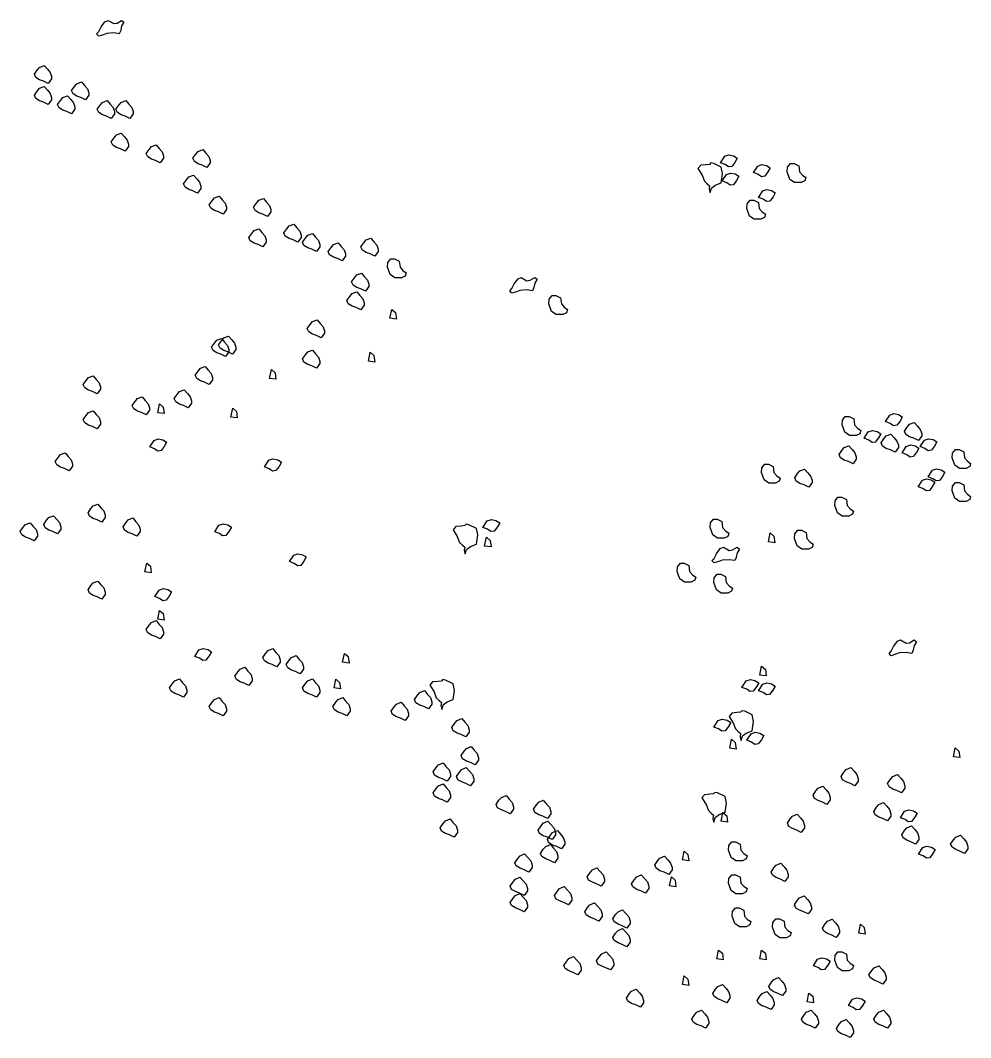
# Model space of a CAD drawing. Header units: millimetres. Extents: x 454 to 24074, y 929 to 15016.
# Drawn here: x 13187 to 13941, y 12493 to 13300 of the extents above; entities that cross this region are included whole.
import ezdxf

# ---------------------------------------------------------------- set-up
doc = ezdxf.new("R2010")
doc.units = ezdxf.units.MM
doc.layers.add('cadblocksdwg.com', color=255, linetype='Continuous')

# ---------------------------------------------------------------- blocks, each defined once
blk = doc.blocks.new('Trees side 02_cad-block.com')
at = {"color": 0}
for points in [[(-2044, 4201.1), (-2040.4, 4208.3), (-2034.6, 4216.3), (-2029.5, 4218.4), (-2020.9, 4213.4), (-2015.8, 4214.1), (-2008.6, 4218.4), (-2005, 4215.5), (-2008.6, 4209.8), (-2010, 4202.6), (-2012.2, 4197.5), (-2020.9, 4198.9), (-2031.7, 4198.2), (-2036.8, 4196.1), (-2044, 4193.9), (-2047.6, 4197.5)], [(-2122.7, 4120.1), (-2129.9, 4123.8), (-2136.4, 4125.9), (-2142.1, 4129.5), (-2144.3, 4134.6), (-2140, 4141.1), (-2136.4, 4145.4), (-2129.1, 4148.3), (-2124.1, 4142.5), (-2119.8, 4137.5), (-2117.6, 4131), (-2117.6, 4127.4)], [(-2122.7, 4087.5), (-2129.9, 4091.1), (-2136.4, 4093.3), (-2142.1, 4096.9), (-2144.3, 4102), (-2140, 4108.5), (-2136.4, 4112.8), (-2129.1, 4115.7), (-2124.1, 4109.9), (-2119.8, 4104.8), (-2117.6, 4098.4), (-2117.6, 4094.7)], [(-2064.6, 4094.8), (-2071.9, 4098.4), (-2078.4, 4100.5), (-2084.1, 4104.2), (-2086.3, 4109.2), (-2082, 4115.7), (-2078.4, 4120), (-2071.1, 4122.9), (-2066.1, 4117.2), (-2061.7, 4112.1), (-2059.6, 4105.6), (-2059.6, 4102)], [(-2086.4, 4073), (-2093.6, 4076.6), (-2100.1, 4078.8), (-2105.9, 4082.4), (-2108.1, 4087.5), (-2103.7, 4094), (-2100.1, 4098.3), (-2092.9, 4101.2), (-2087.8, 4095.4), (-2083.5, 4090.4), (-2081.3, 4083.9), (-2081.3, 4080.2)], [(-2024.8, 4065.8), (-2032, 4069.4), (-2038.5, 4071.6), (-2044.2, 4075.2), (-2046.4, 4080.2), (-2042.1, 4086.7), (-2038.5, 4091), (-2031.2, 4093.9), (-2026.2, 4088.2), (-2021.9, 4083.1), (-2019.7, 4076.6), (-2019.7, 4073)], [(-1995.7, 4065.8), (-2003, 4069.4), (-2009.5, 4071.6), (-2015.2, 4075.2), (-2017.4, 4080.2), (-2013.1, 4086.7), (-2009.5, 4091), (-2002.2, 4093.9), (-1997.2, 4088.2), (-1992.9, 4083.1), (-1990.7, 4076.6), (-1990.7, 4073)], [(-2003, 4015), (-2010.2, 4018.6), (-2016.7, 4020.8), (-2022.5, 4024.4), (-2024.7, 4029.5), (-2020.3, 4036), (-2016.7, 4040.3), (-2009.5, 4043.2), (-2004.4, 4037.4), (-2000.1, 4032.4), (-1997.9, 4025.9), (-1997.9, 4022.3)], [(-1948.6, 3996.9), (-1955.8, 4000.5), (-1962.3, 4002.7), (-1968.1, 4006.3), (-1970.3, 4011.4), (-1965.9, 4017.8), (-1962.3, 4022.2), (-1955.1, 4025.1), (-1950.1, 4019.3), (-1945.7, 4014.2), (-1943.6, 4007.7), (-1943.6, 4004.1)], [(-1876.1, 3989.7), (-1883.3, 3993.3), (-1889.8, 3995.4), (-1895.6, 3999.1), (-1897.8, 4004.1), (-1893.4, 4010.6), (-1889.8, 4014.9), (-1882.6, 4017.8), (-1877.5, 4012), (-1873.2, 4007), (-1871, 4000.5), (-1871, 3996.9)], [(-1071.2, 4007.2), (-1064.7, 4009.3), (-1057.5, 4007.9), (-1051.7, 4004.3), (-1055.3, 3997.8), (-1060.4, 3991.3), (-1065.4, 3990.6), (-1070.5, 3994.2), (-1077.7, 3997.1)], [(-1076.8, 3990.4), (-1088.3, 3996.2), (-1092.7, 3996.9), (-1094.8, 3994.7), (-1100.6, 3994), (-1108.6, 3993.3), (-1112.9, 3988.2), (-1106.4, 3978.1), (-1102.8, 3968.7), (-1098.4, 3964.4), (-1094.8, 3961.5), (-1095.6, 3956.5), (-1094.1, 3950.7), (-1091.9, 3957.9), (-1086.2, 3962.2), (-1076.8, 3965.9), (-1074.6, 3980.3)], [(-1019.9, 3992.1), (-1013.4, 3994.3), (-1006.2, 3992.9), (-1000.4, 3989.2), (-1004, 3982.8), (-1009.1, 3976.3), (-1014.1, 3975.5), (-1019.2, 3979.1), (-1026.4, 3982)], [(-970, 3971.4), (-974.3, 3983), (-973.6, 3990.2), (-969.2, 3995.9), (-963.5, 3995.9), (-956.2, 3992.3), (-954.8, 3983), (-950.5, 3977.9), (-945.4, 3974.3), (-946.9, 3969.2), (-952.6, 3966.3), (-962.7, 3966.3)], [(-1890.6, 3949.8), (-1897.8, 3953.4), (-1904.3, 3955.6), (-1910.1, 3959.2), (-1912.3, 3964.2), (-1907.9, 3970.7), (-1904.3, 3975.1), (-1897.1, 3977.9), (-1892, 3972.2), (-1887.7, 3967.1), (-1885.5, 3960.6), (-1885.5, 3957)], [(-1068.6, 3979), (-1062.1, 3981.1), (-1054.9, 3979.7), (-1049.1, 3976.1), (-1052.8, 3969.6), (-1057.8, 3963.1), (-1062.9, 3962.4), (-1067.9, 3966), (-1075.1, 3968.9)], [(-1012.1, 3953.4), (-1005.6, 3955.5), (-998.4, 3954.1), (-992.6, 3950.5), (-996.2, 3944), (-1001.3, 3937.5), (-1006.4, 3936.8), (-1011.4, 3940.4), (-1018.6, 3943.3)], [(-1850.7, 3917.2), (-1857.9, 3920.8), (-1864.4, 3923), (-1870.2, 3926.6), (-1872.4, 3931.6), (-1868, 3938.1), (-1864.4, 3942.4), (-1857.2, 3945.3), (-1852.2, 3939.6), (-1847.8, 3934.5), (-1845.7, 3928), (-1845.7, 3924.4)], [(-1781.8, 3913.6), (-1789, 3917.2), (-1795.5, 3919.3), (-1801.3, 3922.9), (-1803.5, 3928), (-1799.1, 3934.5), (-1795.5, 3938.8), (-1788.3, 3941.7), (-1783.3, 3935.9), (-1778.9, 3930.9), (-1776.8, 3924.4), (-1776.8, 3920.8)], [(-1032.6, 3914.4), (-1037, 3926), (-1036.3, 3933.2), (-1031.9, 3939), (-1026.2, 3939), (-1018.9, 3935.4), (-1017.5, 3926), (-1013.2, 3920.9), (-1008.1, 3917.3), (-1009.5, 3912.3), (-1015.3, 3909.4), (-1025.4, 3909.4)], [(-1789.1, 3866.4), (-1796.3, 3870), (-1802.8, 3872.2), (-1808.6, 3875.8), (-1810.7, 3880.9), (-1806.4, 3887.4), (-1802.8, 3891.7), (-1795.6, 3894.6), (-1790.5, 3888.8), (-1786.2, 3883.8), (-1784, 3877.3), (-1784, 3873.7)], [(-1734.7, 3873.7), (-1741.9, 3877.3), (-1748.4, 3879.5), (-1754.2, 3883.1), (-1756.3, 3888.1), (-1752, 3894.6), (-1748.4, 3898.9), (-1741.2, 3901.8), (-1736.1, 3896.1), (-1731.8, 3891), (-1729.6, 3884.5), (-1729.6, 3880.9)], [(-1705.7, 3859.2), (-1712.9, 3862.8), (-1719.4, 3865), (-1725.2, 3868.6), (-1727.3, 3873.6), (-1723, 3880.1), (-1719.4, 3884.5), (-1712.2, 3887.3), (-1707.1, 3881.6), (-1702.8, 3876.5), (-1700.6, 3870), (-1700.6, 3866.4)], [(-1665.8, 3844.7), (-1673, 3848.3), (-1679.5, 3850.5), (-1685.3, 3854.1), (-1687.4, 3859.1), (-1683.1, 3865.6), (-1679.5, 3870), (-1672.3, 3872.8), (-1667.2, 3867.1), (-1662.9, 3862), (-1660.7, 3855.5), (-1660.7, 3851.9)], [(-1615, 3851.9), (-1622.2, 3855.5), (-1628.7, 3857.7), (-1634.5, 3861.3), (-1636.7, 3866.4), (-1632.4, 3872.9), (-1628.7, 3877.2), (-1621.5, 3880.1), (-1616.5, 3874.3), (-1612.1, 3869.3), (-1610, 3862.8), (-1610, 3859.2)], [(-1591.1, 3823.3), (-1595.4, 3834.9), (-1594.7, 3842.1), (-1590.4, 3847.8), (-1584.6, 3847.8), (-1577.4, 3844.2), (-1575.9, 3834.9), (-1571.6, 3829.8), (-1566.5, 3826.2), (-1568, 3821.1), (-1573.8, 3818.3), (-1583.9, 3818.3)], [(-1629.5, 3797.6), (-1636.7, 3801.2), (-1643.2, 3803.3), (-1649, 3807), (-1651.2, 3812), (-1646.9, 3818.5), (-1643.2, 3822.8), (-1636, 3825.7), (-1631, 3819.9), (-1626.6, 3814.9), (-1624.5, 3808.4), (-1624.5, 3804.8)], [(-1401.9, 3801.6), (-1398.3, 3808.8), (-1392.5, 3816.8), (-1387.5, 3818.9), (-1378.8, 3813.9), (-1373.8, 3814.6), (-1366.5, 3818.9), (-1362.9, 3816.1), (-1366.5, 3810.3), (-1368, 3803.1), (-1370.2, 3798), (-1378.8, 3799.5), (-1389.6, 3798.7), (-1394.7, 3796.6), (-1401.9, 3794.4), (-1405.5, 3798)], [(-1636.8, 3768.6), (-1644, 3772.2), (-1650.5, 3774.4), (-1656.3, 3778), (-1658.4, 3783), (-1654.1, 3789.5), (-1650.5, 3793.8), (-1643.3, 3796.7), (-1638.2, 3791), (-1633.9, 3785.9), (-1631.7, 3779.4), (-1631.7, 3775.8)], [(-1340.4, 3766.3), (-1344.7, 3777.9), (-1344, 3785.1), (-1339.6, 3790.9), (-1333.9, 3790.9), (-1326.6, 3787.3), (-1325.2, 3777.9), (-1320.9, 3772.8), (-1315.8, 3769.2), (-1317.3, 3764.2), (-1323, 3761.3), (-1333.1, 3761.3)], [(-1591.6, 3755.7), (-1588.7, 3769.4), (-1582.9, 3764.4), (-1581.5, 3754.3)], [(-1698.4, 3725.1), (-1705.6, 3728.7), (-1712.1, 3730.9), (-1717.9, 3734.5), (-1720.1, 3739.5), (-1715.7, 3746), (-1712.1, 3750.3), (-1704.9, 3753.2), (-1699.9, 3747.5), (-1695.5, 3742.4), (-1693.4, 3735.9), (-1693.4, 3732.3)], [(-1847.1, 3696.1), (-1854.3, 3699.7), (-1860.8, 3701.9), (-1866.6, 3705.5), (-1868.7, 3710.5), (-1864.4, 3717), (-1860.8, 3721.4), (-1853.6, 3724.2), (-1848.5, 3718.5), (-1844.2, 3713.4), (-1842, 3706.9), (-1842, 3703.3)], [(-1836.2, 3699.7), (-1843.4, 3703.3), (-1849.9, 3705.5), (-1855.7, 3709.1), (-1857.9, 3714.1), (-1853.5, 3720.6), (-1849.9, 3725), (-1842.7, 3727.9), (-1837.6, 3722.1), (-1833.3, 3717), (-1831.1, 3710.5), (-1831.1, 3706.9)], [(-1705.7, 3678), (-1712.9, 3681.6), (-1719.4, 3683.7), (-1725.2, 3687.3), (-1727.3, 3692.4), (-1723, 3698.9), (-1719.4, 3703.2), (-1712.2, 3706.1), (-1707.1, 3700.3), (-1702.8, 3695.3), (-1700.6, 3688.8), (-1700.6, 3685.2)], [(-1625, 3688.9), (-1622.1, 3702.6), (-1616.4, 3697.6), (-1614.9, 3687.5)], [(-1872.5, 3652.6), (-1879.7, 3656.2), (-1886.2, 3658.4), (-1892, 3662), (-1894.1, 3667), (-1889.8, 3673.5), (-1886.2, 3677.9), (-1879, 3680.7), (-1873.9, 3675), (-1869.6, 3669.9), (-1867.4, 3663.4), (-1867.4, 3659.8)], [(-1778.8, 3662.2), (-1775.9, 3675.9), (-1770.1, 3670.8), (-1768.7, 3660.7)], [(-2046.5, 3638.1), (-2053.7, 3641.7), (-2060.2, 3643.9), (-2066, 3647.5), (-2068.2, 3652.5), (-2063.8, 3659), (-2060.2, 3663.4), (-2053, 3666.2), (-2048, 3660.5), (-2043.6, 3655.4), (-2041.5, 3648.9), (-2041.5, 3645.3)], [(-1905.1, 3616.4), (-1912.3, 3620), (-1918.8, 3622.1), (-1924.6, 3625.7), (-1926.8, 3630.8), (-1922.4, 3637.3), (-1918.8, 3641.6), (-1911.6, 3644.5), (-1906.5, 3638.7), (-1902.2, 3633.7), (-1900, 3627.2), (-1900, 3623.6)], [(-1970.4, 3605.5), (-1977.6, 3609.1), (-1984.1, 3611.3), (-1989.9, 3614.9), (-1992, 3619.9), (-1987.7, 3626.4), (-1984.1, 3630.7), (-1976.9, 3633.6), (-1971.8, 3627.9), (-1967.5, 3622.8), (-1965.3, 3616.3), (-1965.3, 3612.7)], [(-1952.6, 3608.7), (-1949.7, 3622.4), (-1943.9, 3617.4), (-1942.5, 3607.3)], [(-2046.5, 3583.7), (-2053.7, 3587.3), (-2060.2, 3589.5), (-2066, 3593.1), (-2068.2, 3598.2), (-2063.8, 3604.7), (-2060.2, 3609), (-2053, 3611.9), (-2048, 3606.1), (-2043.6, 3601.1), (-2041.5, 3594.6), (-2041.5, 3590.9)], [(-1838.9, 3602.1), (-1836, 3615.8), (-1830.3, 3610.7), (-1828.8, 3600.6)], [(-814.7, 3605.2), (-808.2, 3607.4), (-800.9, 3605.9), (-795.2, 3602.3), (-798.8, 3595.8), (-803.8, 3589.3), (-808.9, 3588.6), (-813.9, 3592.2), (-821.2, 3595.1)], [(-884.5, 3578.4), (-888.8, 3589.9), (-888.1, 3597.1), (-883.8, 3602.9), (-878, 3602.9), (-870.8, 3599.3), (-869.3, 3589.9), (-865, 3584.9), (-859.9, 3581.3), (-861.4, 3576.2), (-867.2, 3573.3), (-877.3, 3573.3)], [(-770.2, 3565.6), (-777.4, 3569.2), (-783.9, 3571.4), (-789.7, 3575), (-791.8, 3580), (-787.5, 3586.5), (-783.9, 3590.9), (-776.7, 3593.8), (-771.6, 3588), (-767.3, 3582.9), (-765.1, 3576.4), (-765.1, 3572.8)], [(-848.1, 3579.1), (-841.6, 3581.3), (-834.4, 3579.8), (-828.6, 3576.2), (-832.2, 3569.7), (-837.3, 3563.2), (-842.3, 3562.5), (-847.4, 3566.1), (-854.6, 3569)], [(-806.4, 3547.5), (-813.7, 3551.1), (-820.2, 3553.3), (-825.9, 3556.9), (-828.1, 3561.9), (-823.8, 3568.4), (-820.2, 3572.7), (-812.9, 3575.6), (-807.9, 3569.9), (-803.6, 3564.8), (-801.4, 3558.3), (-801.4, 3554.7)], [(-1958.2, 3565.8), (-1951.7, 3568), (-1944.5, 3566.5), (-1938.7, 3562.9), (-1942.3, 3556.4), (-1947.4, 3549.9), (-1952.4, 3549.2), (-1957.5, 3552.8), (-1964.7, 3555.7)], [(-871.7, 3529.4), (-878.9, 3533), (-885.4, 3535.1), (-891.2, 3538.7), (-893.4, 3543.8), (-889, 3550.3), (-885.4, 3554.6), (-878.2, 3557.5), (-873.2, 3551.7), (-868.8, 3546.7), (-866.7, 3540.2), (-866.7, 3536.6)], [(-789, 3556.5), (-782.5, 3558.7), (-775.3, 3557.2), (-769.5, 3553.6), (-773.1, 3547.1), (-778.2, 3540.6), (-783.2, 3539.9), (-788.3, 3543.5), (-795.5, 3546.4)], [(-760.9, 3566.3), (-754.4, 3568.4), (-747.2, 3567), (-741.4, 3563.4), (-745, 3556.9), (-750.1, 3550.4), (-755.1, 3549.7), (-760.2, 3553.3), (-767.4, 3556.2)], [(-2090, 3518.5), (-2097.2, 3522.1), (-2103.7, 3524.3), (-2109.5, 3527.9), (-2111.7, 3532.9), (-2107.3, 3539.4), (-2103.7, 3543.8), (-2096.5, 3546.6), (-2091.5, 3540.9), (-2087.1, 3535.8), (-2085, 3529.3), (-2085, 3525.7)], [(-713.5, 3527.1), (-717.9, 3538.7), (-717.2, 3545.9), (-712.8, 3551.7), (-707, 3551.7), (-699.8, 3548), (-698.4, 3538.7), (-694, 3533.6), (-689, 3530), (-690.4, 3525), (-696.2, 3522.1), (-706.3, 3522.1)], [(-1779.9, 3534.8), (-1773.4, 3537), (-1766.1, 3535.5), (-1760.4, 3531.9), (-1764, 3525.4), (-1769, 3518.9), (-1774.1, 3518.2), (-1779.1, 3521.8), (-1786.4, 3524.7)], [(-1009.9, 3504.3), (-1014.2, 3515.9), (-1013.5, 3523.1), (-1009.1, 3528.9), (-1003.4, 3528.9), (-996.1, 3525.3), (-994.7, 3515.9), (-990.4, 3510.8), (-985.3, 3507.2), (-986.7, 3502.2), (-992.5, 3499.3), (-1002.6, 3499.3)], [(-940.6, 3493.1), (-947.8, 3496.7), (-954.3, 3498.9), (-960.1, 3502.5), (-962.3, 3507.6), (-957.9, 3514.1), (-954.3, 3518.4), (-947.1, 3521.3), (-942, 3515.5), (-937.7, 3510.4), (-935.5, 3503.9), (-935.5, 3500.3)], [(-748.5, 3519.3), (-742, 3521.5), (-734.8, 3520), (-729, 3516.4), (-732.6, 3509.9), (-737.6, 3503.4), (-742.7, 3502.7), (-747.7, 3506.3), (-755, 3509.2)], [(-764, 3503.8), (-757.5, 3506), (-750.3, 3504.5), (-744.5, 3500.9), (-748.1, 3494.4), (-753.1, 3487.9), (-758.2, 3487.2), (-763.3, 3490.8), (-770.5, 3493.7)], [(-713.5, 3475.9), (-717.9, 3487.4), (-717.2, 3494.6), (-712.8, 3500.4), (-707, 3500.4), (-699.8, 3496.8), (-698.4, 3487.4), (-694, 3482.3), (-689, 3478.7), (-690.4, 3473.7), (-696.2, 3470.8), (-706.3, 3470.8)], [(-895.9, 3453.1), (-900.2, 3464.6), (-899.5, 3471.8), (-895.2, 3477.6), (-889.4, 3477.6), (-882.2, 3474), (-880.7, 3464.6), (-876.4, 3459.6), (-871.3, 3456), (-872.8, 3450.9), (-878.6, 3448), (-888.7, 3448)], [(-2039.3, 3438.8), (-2046.5, 3442.4), (-2053, 3444.5), (-2058.8, 3448.1), (-2060.9, 3453.2), (-2056.6, 3459.7), (-2053, 3464), (-2045.8, 3466.9), (-2040.7, 3461.1), (-2036.4, 3456.1), (-2034.2, 3449.6), (-2034.2, 3446)], [(-2108.1, 3420.6), (-2115.4, 3424.2), (-2121.9, 3426.4), (-2127.6, 3430), (-2129.8, 3435.1), (-2125.5, 3441.6), (-2121.9, 3445.9), (-2114.6, 3448.8), (-2109.6, 3443), (-2105.3, 3438), (-2103.1, 3431.5), (-2103.1, 3427.9)], [(-2144.4, 3409.8), (-2151.6, 3413.4), (-2158.1, 3415.5), (-2163.9, 3419.1), (-2166.1, 3424.2), (-2161.7, 3430.7), (-2158.1, 3435), (-2150.9, 3437.9), (-2145.9, 3432.1), (-2141.5, 3427.1), (-2139.4, 3420.6), (-2139.4, 3417)], [(-1984.9, 3417), (-1992.1, 3420.6), (-1998.6, 3422.8), (-2004.4, 3426.4), (-2006.5, 3431.4), (-2002.2, 3437.9), (-1998.6, 3442.3), (-1991.4, 3445.2), (-1986.3, 3439.4), (-1982, 3434.3), (-1979.8, 3427.8), (-1979.8, 3424.2)], [(-1857.4, 3434), (-1850.9, 3436.2), (-1843.7, 3434.7), (-1837.9, 3431.1), (-1841.5, 3424.6), (-1846.6, 3418.1), (-1851.6, 3417.4), (-1856.7, 3421), (-1863.9, 3423.9)], [(-1457.3, 3429), (-1468.8, 3434.7), (-1473.1, 3435.5), (-1475.3, 3433.3), (-1481.1, 3432.6), (-1489, 3431.9), (-1493.4, 3426.8), (-1486.9, 3416.7), (-1483.3, 3407.3), (-1478.9, 3403), (-1475.3, 3400.1), (-1476, 3395), (-1474.6, 3389.3), (-1472.4, 3396.5), (-1466.6, 3400.8), (-1457.3, 3404.4), (-1455.1, 3418.9)], [(-1440.5, 3440.7), (-1434, 3442.8), (-1426.8, 3441.4), (-1421, 3437.8), (-1424.6, 3431.3), (-1429.7, 3424.8), (-1434.7, 3424.1), (-1439.8, 3427.7), (-1447, 3430.6)], [(-1089.6, 3418.9), (-1094, 3430.4), (-1093.2, 3437.7), (-1088.9, 3443.4), (-1083.1, 3443.4), (-1075.9, 3439.8), (-1074.5, 3430.4), (-1070.1, 3425.4), (-1065.1, 3421.8), (-1066.5, 3416.7), (-1072.3, 3413.8), (-1082.4, 3413.8)], [(-1444.5, 3401.6), (-1441.7, 3415.3), (-1435.9, 3410.3), (-1434.4, 3400.2)], [(-1003.4, 3408.3), (-1000.5, 3422), (-994.7, 3416.9), (-993.3, 3406.8)], [(-958.6, 3401.8), (-962.9, 3413.4), (-962.2, 3420.6), (-957.8, 3426.3), (-952.1, 3426.3), (-944.9, 3422.7), (-943.4, 3413.4), (-939.1, 3408.3), (-934, 3404.7), (-935.5, 3399.6), (-941.2, 3396.8), (-951.4, 3396.8)], [(-1087.4, 3382.5), (-1083.8, 3389.7), (-1078.1, 3397.7), (-1073, 3399.8), (-1064.3, 3394.8), (-1059.3, 3395.5), (-1052.1, 3399.8), (-1048.5, 3396.9), (-1052.1, 3391.2), (-1053.5, 3383.9), (-1055.7, 3378.9), (-1064.3, 3380.3), (-1075.2, 3379.6), (-1080.2, 3377.4), (-1087.4, 3375.3), (-1091.1, 3378.9)], [(-1741.1, 3387.5), (-1734.6, 3389.7), (-1727.4, 3388.2), (-1721.6, 3384.6), (-1725.2, 3378.1), (-1730.3, 3371.6), (-1735.3, 3370.9), (-1740.4, 3374.5), (-1747.6, 3377.4)], [(-1972.6, 3361.5), (-1969.7, 3375.2), (-1964, 3370.2), (-1962.5, 3360.1)], [(-1140.9, 3350.5), (-1145.2, 3362.1), (-1144.5, 3369.3), (-1140.2, 3375.1), (-1134.4, 3375.1), (-1127.2, 3371.5), (-1125.8, 3362.1), (-1121.4, 3357), (-1116.4, 3353.4), (-1117.8, 3348.4), (-1123.6, 3345.5), (-1133.7, 3345.5)], [(-1083.9, 3333.5), (-1088.3, 3345), (-1087.5, 3352.2), (-1083.2, 3358), (-1077.4, 3358), (-1070.2, 3354.4), (-1068.8, 3345), (-1064.4, 3340), (-1059.4, 3336.3), (-1060.8, 3331.3), (-1066.6, 3328.4), (-1076.7, 3328.4)], [(-2039.3, 3319.1), (-2046.5, 3322.8), (-2053, 3324.9), (-2058.8, 3328.5), (-2060.9, 3333.6), (-2056.6, 3340.1), (-2053, 3344.4), (-2045.8, 3347.3), (-2040.7, 3341.5), (-2036.4, 3336.5), (-2034.2, 3330), (-2034.2, 3326.4)], [(-1950.5, 3333.2), (-1944, 3335.4), (-1936.7, 3334), (-1931, 3330.4), (-1934.6, 3323.9), (-1939.6, 3317.4), (-1944.7, 3316.6), (-1949.7, 3320.3), (-1957, 3323.1)], [(-1952.6, 3288), (-1949.7, 3301.7), (-1943.9, 3296.7), (-1942.5, 3286.6)], [(-1948.6, 3257.5), (-1955.8, 3261.1), (-1962.3, 3263.3), (-1968.1, 3266.9), (-1970.3, 3272), (-1965.9, 3278.5), (-1962.3, 3282.8), (-1955.1, 3285.7), (-1950.1, 3279.9), (-1945.7, 3274.9), (-1943.6, 3268.4), (-1943.6, 3264.8)], [(-1888.4, 3240.2), (-1881.9, 3242.4), (-1874.7, 3241), (-1868.9, 3237.3), (-1872.5, 3230.8), (-1877.6, 3224.4), (-1882.6, 3223.6), (-1887.7, 3227.2), (-1894.9, 3230.1)], [(-1767.3, 3214), (-1774.5, 3217.6), (-1781, 3219.8), (-1786.8, 3223.4), (-1789, 3228.5), (-1784.6, 3235), (-1781, 3239.3), (-1773.8, 3242.2), (-1768.8, 3236.4), (-1764.4, 3231.4), (-1762.3, 3224.9), (-1762.3, 3221.3)], [(-812.3, 3238.4), (-808.7, 3245.6), (-802.9, 3253.6), (-797.8, 3255.7), (-789.2, 3250.7), (-784.1, 3251.4), (-776.9, 3255.7), (-773.3, 3252.9), (-776.9, 3247.1), (-778.3, 3239.9), (-780.5, 3234.8), (-789.2, 3236.3), (-800, 3235.5), (-805.1, 3233.4), (-812.3, 3231.2), (-815.9, 3234.8)], [(-1731.1, 3203.2), (-1738.3, 3206.8), (-1744.8, 3208.9), (-1750.5, 3212.6), (-1752.7, 3217.6), (-1748.4, 3224.1), (-1744.8, 3228.4), (-1737.6, 3231.3), (-1732.5, 3225.5), (-1728.2, 3220.5), (-1726, 3214), (-1726, 3210.4)], [(-1665.1, 3221.2), (-1662.2, 3234.9), (-1656.5, 3229.9), (-1655, 3219.8)], [(-1810.8, 3185), (-1818, 3188.7), (-1824.5, 3190.8), (-1830.3, 3194.4), (-1832.5, 3199.5), (-1828.2, 3206), (-1824.5, 3210.3), (-1817.3, 3213.2), (-1812.3, 3207.4), (-1807.9, 3202.4), (-1805.8, 3195.9), (-1805.8, 3192.3)], [(-1016.7, 3201.2), (-1013.9, 3214.9), (-1008.1, 3209.8), (-1006.6, 3199.7)], [(-1912.3, 3166.9), (-1919.6, 3170.5), (-1926.1, 3172.7), (-1931.8, 3176.3), (-1934, 3181.4), (-1929.7, 3187.9), (-1926.1, 3192.2), (-1918.8, 3195.1), (-1913.8, 3189.3), (-1909.5, 3184.2), (-1907.3, 3177.7), (-1907.3, 3174.1)], [(-1705.7, 3166.9), (-1712.9, 3170.5), (-1719.4, 3172.7), (-1725.2, 3176.3), (-1727.3, 3181.4), (-1723, 3187.9), (-1719.4, 3192.2), (-1712.2, 3195.1), (-1707.1, 3189.3), (-1702.8, 3184.2), (-1700.6, 3177.7), (-1700.6, 3174.1)], [(-1678.5, 3181.1), (-1675.6, 3194.8), (-1669.8, 3189.8), (-1668.4, 3179.7)], [(-1493.5, 3187.5), (-1505, 3193.3), (-1509.4, 3194), (-1511.5, 3191.8), (-1517.3, 3191.1), (-1525.3, 3190.4), (-1529.6, 3185.3), (-1523.1, 3175.2), (-1519.5, 3165.8), (-1515.2, 3161.5), (-1511.5, 3158.6), (-1512.3, 3153.6), (-1510.8, 3147.8), (-1508.7, 3155), (-1502.9, 3159.3), (-1493.5, 3163), (-1491.3, 3177.4)], [(-1037.9, 3192), (-1031.4, 3194.2), (-1024.2, 3192.7), (-1018.4, 3189.1), (-1022, 3182.6), (-1027, 3176.1), (-1032.1, 3175.4), (-1037.1, 3179), (-1044.4, 3181.9)], [(-1012.2, 3186.9), (-1005.7, 3189.1), (-998.5, 3187.6), (-992.7, 3184), (-996.3, 3177.5), (-1001.4, 3171), (-1006.4, 3170.3), (-1011.5, 3173.9), (-1018.7, 3176.8)], [(-1850.7, 3137.9), (-1857.9, 3141.5), (-1864.4, 3143.7), (-1870.2, 3147.3), (-1872.4, 3152.4), (-1868, 3158.9), (-1864.4, 3163.2), (-1857.2, 3166.1), (-1852.2, 3160.3), (-1847.8, 3155.3), (-1845.7, 3148.8), (-1845.7, 3145.1)], [(-1658.5, 3137.9), (-1665.8, 3141.5), (-1672.3, 3143.7), (-1678, 3147.3), (-1680.2, 3152.4), (-1675.9, 3158.9), (-1672.3, 3163.2), (-1665, 3166.1), (-1660, 3160.3), (-1655.6, 3155.3), (-1653.5, 3148.8), (-1653.5, 3145.1)], [(-1531.6, 3148.8), (-1538.8, 3152.4), (-1545.3, 3154.6), (-1551.1, 3158.2), (-1553.3, 3163.2), (-1549, 3169.7), (-1545.3, 3174.1), (-1538.1, 3177), (-1533.1, 3171.2), (-1528.7, 3166.1), (-1526.6, 3159.6), (-1526.6, 3156)], [(-1567.9, 3130.7), (-1575.1, 3134.3), (-1581.6, 3136.5), (-1587.4, 3140.1), (-1589.5, 3145.1), (-1585.2, 3151.6), (-1581.6, 3155.9), (-1574.4, 3158.8), (-1569.3, 3153.1), (-1565, 3148), (-1562.8, 3141.5), (-1562.8, 3137.9)], [(-1028.5, 3139.2), (-1040, 3145), (-1044.4, 3145.7), (-1046.5, 3143.5), (-1052.3, 3142.8), (-1060.2, 3142.1), (-1064.6, 3137), (-1058.1, 3126.9), (-1054.5, 3117.5), (-1050.1, 3113.2), (-1046.5, 3110.3), (-1047.2, 3105.3), (-1045.8, 3099.5), (-1043.6, 3106.7), (-1037.9, 3111.1), (-1028.5, 3114.7), (-1026.3, 3129.1)], [(-1473.6, 3105.3), (-1480.8, 3108.9), (-1487.3, 3111.1), (-1493.1, 3114.7), (-1495.3, 3119.7), (-1490.9, 3126.2), (-1487.3, 3130.6), (-1480.1, 3133.5), (-1475.1, 3127.7), (-1470.7, 3122.6), (-1468.6, 3116.1), (-1468.6, 3112.5)], [(-1081.5, 3130.5), (-1075, 3132.7), (-1067.7, 3131.2), (-1062, 3127.6), (-1065.6, 3121.1), (-1070.6, 3114.6), (-1075.7, 3113.9), (-1080.7, 3117.5), (-1088, 3120.4)], [(-1063.5, 3087.6), (-1060.6, 3101.3), (-1054.9, 3096.2), (-1053.4, 3086.1)], [(-1030.2, 3110), (-1023.7, 3112.2), (-1016.5, 3110.7), (-1010.7, 3107.1), (-1014.3, 3100.6), (-1019.3, 3094.1), (-1024.4, 3093.4), (-1029.5, 3097), (-1036.7, 3099.9)], [(-1459.1, 3061.8), (-1466.3, 3065.4), (-1472.8, 3067.6), (-1478.6, 3071.2), (-1480.8, 3076.3), (-1476.4, 3082.7), (-1472.8, 3087.1), (-1465.6, 3090), (-1460.6, 3084.2), (-1456.2, 3079.1), (-1454.1, 3072.6), (-1454.1, 3069)], [(-715.9, 3074.2), (-713.1, 3087.9), (-707.3, 3082.9), (-705.8, 3072.8)], [(-1502.6, 3036.4), (-1509.8, 3040.1), (-1516.3, 3042.2), (-1522.1, 3045.8), (-1524.3, 3050.9), (-1519.9, 3057.4), (-1516.3, 3061.7), (-1509.1, 3064.6), (-1504.1, 3058.8), (-1499.7, 3053.8), (-1497.6, 3047.3), (-1497.6, 3043.7)], [(-1466.4, 3029.2), (-1473.6, 3032.8), (-1480.1, 3035), (-1485.9, 3038.6), (-1488, 3043.6), (-1483.7, 3050.1), (-1480.1, 3054.5), (-1472.9, 3057.3), (-1467.8, 3051.6), (-1463.5, 3046.5), (-1461.3, 3040), (-1461.3, 3036.4)], [(-868.8, 3029.2), (-876, 3032.8), (-882.5, 3035), (-888.3, 3038.6), (-890.5, 3043.6), (-886.1, 3050.1), (-882.5, 3054.5), (-875.3, 3057.3), (-870.3, 3051.6), (-865.9, 3046.5), (-863.8, 3040), (-863.8, 3036.4)], [(-796.3, 3018.3), (-803.5, 3021.9), (-810, 3024.1), (-815.8, 3027.7), (-818, 3032.8), (-813.6, 3039.3), (-810, 3043.6), (-802.8, 3046.5), (-797.7, 3040.7), (-793.4, 3035.6), (-791.2, 3029.1), (-791.2, 3025.5)], [(-1502.6, 3003.8), (-1509.8, 3007.4), (-1516.3, 3009.6), (-1522.1, 3013.2), (-1524.3, 3018.3), (-1519.9, 3024.8), (-1516.3, 3029.1), (-1509.1, 3032), (-1504.1, 3026.2), (-1499.7, 3021.1), (-1497.6, 3014.7), (-1497.6, 3011)], [(-912.3, 3000.2), (-919.5, 3003.8), (-926, 3006), (-931.8, 3009.6), (-934, 3014.6), (-929.7, 3021.1), (-926, 3025.5), (-918.8, 3028.3), (-913.8, 3022.6), (-909.4, 3017.5), (-907.3, 3011), (-907.3, 3007.4)], [(-1404.7, 2985.7), (-1411.9, 2989.3), (-1418.4, 2991.5), (-1424.2, 2995.1), (-1426.4, 3000.1), (-1422.1, 3006.6), (-1418.4, 3011), (-1411.2, 3013.9), (-1406.2, 3008.1), (-1401.8, 3003), (-1399.7, 2996.5), (-1399.7, 2992.9)], [(-1346.7, 2978.5), (-1353.9, 2982.1), (-1360.4, 2984.2), (-1366.2, 2987.8), (-1368.4, 2992.9), (-1364, 2999.4), (-1360.4, 3003.7), (-1353.2, 3006.6), (-1348.1, 3000.8), (-1343.8, 2995.8), (-1341.7, 2989.3), (-1341.7, 2985.7)], [(-1070.7, 3012.4), (-1082.3, 3018.2), (-1086.6, 3018.9), (-1088.8, 3016.8), (-1094.6, 3016), (-1102.5, 3015.3), (-1106.8, 3010.3), (-1100.3, 3000.2), (-1096.7, 2990.8), (-1092.4, 2986.4), (-1088.8, 2983.6), (-1089.5, 2978.5), (-1088.1, 2972.7), (-1085.9, 2979.9), (-1080.1, 2984.3), (-1070.7, 2987.9), (-1068.6, 3002.3)], [(-1076.9, 2974), (-1074, 2987.7), (-1068.2, 2982.6), (-1066.8, 2972.5)], [(-818, 2974.8), (-825.3, 2978.4), (-831.8, 2980.6), (-837.5, 2984.2), (-839.7, 2989.3), (-835.4, 2995.8), (-831.8, 3000.1), (-824.5, 3003), (-819.5, 2997.2), (-815.2, 2992.2), (-813, 2985.7), (-813, 2982)], [(-791.7, 2989.5), (-785.2, 2991.7), (-778, 2990.2), (-772.2, 2986.6), (-775.8, 2980.1), (-780.9, 2973.6), (-785.9, 2972.9), (-791, 2976.5), (-798.2, 2979.4)], [(-1491.7, 2949.5), (-1499, 2953.1), (-1505.5, 2955.2), (-1511.2, 2958.8), (-1513.4, 2963.9), (-1509.1, 2970.4), (-1505.5, 2974.7), (-1498.2, 2977.6), (-1493.2, 2971.8), (-1488.9, 2966.8), (-1486.7, 2960.3), (-1486.7, 2956.7)], [(-1339.5, 2945.8), (-1346.7, 2949.4), (-1353.2, 2951.6), (-1358.9, 2955.2), (-1361.1, 2960.3), (-1356.8, 2966.8), (-1353.2, 2971.1), (-1346, 2974), (-1340.9, 2968.2), (-1336.6, 2963.2), (-1334.4, 2956.7), (-1334.4, 2953.1)], [(-952.2, 2956.7), (-959.4, 2960.3), (-965.9, 2962.5), (-971.7, 2966.1), (-973.9, 2971.1), (-969.5, 2977.6), (-965.9, 2982), (-958.7, 2984.9), (-953.7, 2979.1), (-949.3, 2974), (-947.2, 2967.5), (-947.2, 2963.9)], [(-1325, 2931.3), (-1332.2, 2934.9), (-1338.7, 2937.1), (-1344.4, 2940.7), (-1346.6, 2945.8), (-1342.3, 2952.3), (-1338.7, 2956.6), (-1331.4, 2959.5), (-1326.4, 2953.7), (-1322.1, 2948.7), (-1319.9, 2942.2), (-1319.9, 2938.6)], [(-774.5, 2938.6), (-781.8, 2942.2), (-788.3, 2944.4), (-794, 2948), (-796.2, 2953), (-791.9, 2959.5), (-788.3, 2963.8), (-781, 2966.7), (-776, 2961), (-771.6, 2955.9), (-769.5, 2949.4), (-769.5, 2945.8)], [(-1061.1, 2917.6), (-1065.5, 2929.2), (-1064.8, 2936.4), (-1060.4, 2942.2), (-1054.6, 2942.2), (-1047.4, 2938.6), (-1046, 2929.2), (-1041.6, 2924.1), (-1036.6, 2920.5), (-1038, 2915.5), (-1043.8, 2912.6), (-1053.9, 2912.6)], [(-698.4, 2924.1), (-705.6, 2927.7), (-712.1, 2929.9), (-717.9, 2933.5), (-720.1, 2938.5), (-715.7, 2945), (-712.1, 2949.3), (-704.9, 2952.2), (-699.8, 2946.5), (-695.5, 2941.4), (-693.3, 2934.9), (-693.3, 2931.3)], [(-1335.8, 2909.6), (-1343, 2913.2), (-1349.5, 2915.4), (-1355.3, 2919), (-1357.5, 2924), (-1353.2, 2930.5), (-1349.5, 2934.9), (-1342.3, 2937.7), (-1337.3, 2932), (-1332.9, 2926.9), (-1330.8, 2920.4), (-1330.8, 2916.8)], [(-1137.1, 2913.8), (-1134.2, 2927.6), (-1128.4, 2922.5), (-1127, 2912.4)], [(-763.5, 2933.1), (-757, 2935.3), (-749.8, 2933.8), (-744, 2930.2), (-747.6, 2923.7), (-752.6, 2917.2), (-757.7, 2916.5), (-762.8, 2920.1), (-770, 2923)], [(-1375.7, 2895.1), (-1382.9, 2898.7), (-1389.4, 2900.9), (-1395.2, 2904.5), (-1397.4, 2909.5), (-1393, 2916), (-1389.4, 2920.4), (-1382.2, 2923.2), (-1377.2, 2917.5), (-1372.8, 2912.4), (-1370.7, 2905.9), (-1370.7, 2902.3)], [(-1158.2, 2891.5), (-1165.4, 2895.1), (-1171.9, 2897.2), (-1177.7, 2900.9), (-1179.8, 2905.9), (-1175.5, 2912.4), (-1171.9, 2916.7), (-1164.7, 2919.6), (-1159.6, 2913.8), (-1155.3, 2908.8), (-1153.1, 2902.3), (-1153.1, 2898.7)], [(-977.6, 2880.6), (-984.8, 2884.2), (-991.3, 2886.4), (-997.1, 2890), (-999.3, 2895), (-994.9, 2901.5), (-991.3, 2905.9), (-984.1, 2908.7), (-979, 2903), (-974.7, 2897.9), (-972.5, 2891.4), (-972.5, 2887.8)], [(-1263.3, 2873.3), (-1270.5, 2877), (-1277, 2879.1), (-1282.8, 2882.7), (-1285, 2887.8), (-1280.6, 2894.3), (-1277, 2898.6), (-1269.8, 2901.5), (-1264.8, 2895.7), (-1260.4, 2890.7), (-1258.3, 2884.2), (-1258.3, 2880.6)], [(-1383, 2858.8), (-1390.2, 2862.5), (-1396.7, 2864.6), (-1402.5, 2868.2), (-1404.6, 2873.3), (-1400.3, 2879.8), (-1396.7, 2884.1), (-1389.5, 2887), (-1384.4, 2881.2), (-1380.1, 2876.2), (-1377.9, 2869.7), (-1377.9, 2866.1)], [(-1194.4, 2862.5), (-1201.6, 2866.1), (-1208.1, 2868.2), (-1213.9, 2871.9), (-1216.1, 2876.9), (-1211.7, 2883.4), (-1208.1, 2887.7), (-1200.9, 2890.6), (-1195.9, 2884.8), (-1191.5, 2879.8), (-1189.4, 2873.3), (-1189.4, 2869.7)], [(-1157.1, 2873.7), (-1154.2, 2887.5), (-1148.5, 2882.4), (-1147, 2872.3)], [(-1061.1, 2866.4), (-1065.5, 2877.9), (-1064.8, 2885.2), (-1060.4, 2890.9), (-1054.6, 2890.9), (-1047.4, 2887.3), (-1046, 2877.9), (-1041.6, 2872.9), (-1036.6, 2869.3), (-1038, 2864.2), (-1043.8, 2861.3), (-1053.9, 2861.3)], [(-1383, 2833.5), (-1390.2, 2837.1), (-1396.7, 2839.3), (-1402.5, 2842.9), (-1404.6, 2847.9), (-1400.3, 2854.4), (-1396.7, 2858.7), (-1389.5, 2861.6), (-1384.4, 2855.9), (-1380.1, 2850.8), (-1377.9, 2844.3), (-1377.9, 2840.7)], [(-1314.1, 2844.3), (-1321.3, 2848), (-1327.8, 2850.1), (-1333.6, 2853.7), (-1335.7, 2858.8), (-1331.4, 2865.3), (-1327.8, 2869.6), (-1320.6, 2872.5), (-1315.5, 2866.7), (-1311.2, 2861.7), (-1309, 2855.2), (-1309, 2851.6)], [(-1266.9, 2819), (-1274.2, 2822.6), (-1280.7, 2824.8), (-1286.4, 2828.4), (-1288.6, 2833.4), (-1284.3, 2839.9), (-1280.7, 2844.2), (-1273.4, 2847.1), (-1268.4, 2841.4), (-1264, 2836.3), (-1261.9, 2829.8), (-1261.9, 2826.2)], [(-941.3, 2829.9), (-948.5, 2833.5), (-955, 2835.6), (-960.8, 2839.2), (-963, 2844.3), (-958.7, 2850.8), (-955, 2855.1), (-947.8, 2858), (-942.8, 2852.2), (-938.4, 2847.2), (-936.3, 2840.7), (-936.3, 2837.1)], [(-1223.4, 2808.1), (-1230.6, 2811.7), (-1237.1, 2813.9), (-1242.9, 2817.5), (-1245.1, 2822.5), (-1240.8, 2829), (-1237.1, 2833.4), (-1229.9, 2836.3), (-1224.9, 2830.5), (-1220.5, 2825.4), (-1218.4, 2818.9), (-1218.4, 2815.3)], [(-1055.4, 2815.1), (-1059.8, 2826.7), (-1059.1, 2833.9), (-1054.7, 2839.7), (-1048.9, 2839.7), (-1041.7, 2836.1), (-1040.3, 2826.7), (-1035.9, 2821.6), (-1030.9, 2818), (-1032.3, 2813), (-1038.1, 2810.1), (-1048.2, 2810.1)], [(-992.8, 2798), (-997.1, 2809.6), (-996.4, 2816.8), (-992, 2822.6), (-986.3, 2822.6), (-979, 2819), (-977.6, 2809.6), (-973.3, 2804.5), (-968.2, 2800.9), (-969.7, 2795.9), (-975.4, 2793), (-985.5, 2793)], [(-897.8, 2793.6), (-905, 2797.2), (-911.5, 2799.4), (-917.3, 2803), (-919.5, 2808), (-915.1, 2814.5), (-911.5, 2818.9), (-904.3, 2821.8), (-899.3, 2816), (-894.9, 2810.9), (-892.8, 2804.4), (-892.8, 2800.8)], [(-863, 2800.2), (-860.1, 2814), (-854.3, 2808.9), (-852.9, 2798.8)], [(-1223.4, 2779.1), (-1230.6, 2782.7), (-1237.1, 2784.9), (-1242.9, 2788.5), (-1245.1, 2793.5), (-1240.8, 2800), (-1237.1, 2804.4), (-1229.9, 2807.3), (-1224.9, 2801.5), (-1220.5, 2796.4), (-1218.4, 2789.9), (-1218.4, 2786.3)], [(-1248.8, 2742.9), (-1256, 2746.5), (-1262.5, 2748.6), (-1268.3, 2752.2), (-1270.5, 2757.3), (-1266.1, 2763.8), (-1262.5, 2768.1), (-1255.3, 2771), (-1250.3, 2765.2), (-1245.9, 2760.2), (-1243.8, 2753.7), (-1243.8, 2750.1)], [(-1083.6, 2760.2), (-1080.7, 2773.9), (-1074.9, 2768.8), (-1073.5, 2758.7)], [(-1016.7, 2760.2), (-1013.9, 2773.9), (-1008.1, 2768.8), (-1006.6, 2758.7)], [(-895.9, 2746.8), (-900.2, 2758.3), (-899.5, 2765.5), (-895.2, 2771.3), (-889.4, 2771.3), (-882.2, 2767.7), (-880.7, 2758.3), (-876.4, 2753.3), (-871.3, 2749.7), (-872.8, 2744.6), (-878.6, 2741.7), (-888.7, 2741.7)], [(-1299.6, 2735.6), (-1306.8, 2739.2), (-1313.3, 2741.4), (-1319.1, 2745), (-1321.2, 2750.1), (-1316.9, 2756.5), (-1313.3, 2760.9), (-1306.1, 2763.8), (-1301, 2758), (-1296.7, 2752.9), (-1294.5, 2746.4), (-1294.5, 2742.8)], [(-926.8, 2759.6), (-920.3, 2761.8), (-913.1, 2760.4), (-907.3, 2756.7), (-910.9, 2750.2), (-916, 2743.8), (-921.1, 2743), (-926.1, 2746.6), (-933.3, 2749.5)], [(-825.3, 2721.1), (-832.5, 2724.7), (-839, 2726.9), (-844.8, 2730.5), (-847, 2735.6), (-842.6, 2742.1), (-839, 2746.4), (-831.8, 2749.3), (-826.7, 2743.5), (-822.4, 2738.4), (-820.2, 2731.9), (-820.2, 2728.3)], [(-1137.1, 2720.1), (-1134.2, 2733.8), (-1128.4, 2728.7), (-1127, 2718.6)], [(-1068.2, 2692.1), (-1075.5, 2695.7), (-1082, 2697.9), (-1087.7, 2701.5), (-1089.9, 2706.6), (-1085.6, 2713.1), (-1082, 2717.4), (-1074.7, 2720.3), (-1069.7, 2714.5), (-1065.3, 2709.4), (-1063.2, 2703), (-1063.2, 2699.3)], [(-981.2, 2703), (-988.4, 2706.6), (-994.9, 2708.8), (-1000.7, 2712.4), (-1002.9, 2717.4), (-998.5, 2723.9), (-994.9, 2728.3), (-987.7, 2731.1), (-982.7, 2725.4), (-978.3, 2720.3), (-976.2, 2713.8), (-976.2, 2710.2)], [(-1202.4, 2684.9), (-1209.6, 2688.5), (-1216.1, 2690.6), (-1221.9, 2694.3), (-1224.1, 2699.3), (-1219.7, 2705.8), (-1216.1, 2710.1), (-1208.9, 2713), (-1203.8, 2707.3), (-1199.5, 2702.2), (-1197.3, 2695.7), (-1197.3, 2692.1)], [(-999.3, 2681.3), (-1006.6, 2684.9), (-1013.1, 2687), (-1018.8, 2690.6), (-1021, 2695.7), (-1016.7, 2702.2), (-1013.1, 2706.5), (-1005.8, 2709.4), (-1000.8, 2703.6), (-996.5, 2698.6), (-994.3, 2692.1), (-994.3, 2688.5)], [(-943.2, 2693.3), (-940.3, 2707.1), (-934.5, 2702), (-933.1, 2691.9)], [(-872.5, 2697.6), (-866, 2699.8), (-858.8, 2698.3), (-853.1, 2694.7), (-856.7, 2688.2), (-861.7, 2681.7), (-866.8, 2681), (-871.8, 2684.6), (-879, 2687.5)], [(-1100.9, 2652.3), (-1108.1, 2655.9), (-1114.6, 2658), (-1120.4, 2661.6), (-1122.5, 2666.7), (-1118.2, 2673.2), (-1114.6, 2677.5), (-1107.4, 2680.4), (-1102.3, 2674.6), (-1098, 2669.6), (-1095.8, 2663.1), (-1095.8, 2659.5)], [(-930.5, 2652.3), (-937.7, 2655.9), (-944.2, 2658), (-949.9, 2661.6), (-952.1, 2666.7), (-947.8, 2673.2), (-944.2, 2677.5), (-936.9, 2680.4), (-931.9, 2674.6), (-927.6, 2669.6), (-925.4, 2663.1), (-925.4, 2659.5)], [(-818, 2652.3), (-825.3, 2655.9), (-831.8, 2658), (-837.5, 2661.6), (-839.7, 2666.7), (-835.4, 2673.2), (-831.8, 2677.5), (-824.5, 2680.4), (-819.5, 2674.6), (-815.2, 2669.6), (-813, 2663.1), (-813, 2659.5)], [(-876.1, 2637.8), (-883.3, 2641.4), (-889.8, 2643.5), (-895.6, 2647.1), (-897.7, 2652.2), (-893.4, 2658.7), (-889.8, 2663), (-882.6, 2665.9), (-877.5, 2660.1), (-873.2, 2655.1), (-871, 2648.6), (-871, 2645)]]:
    blk.add_lwpolyline(points, close=True, dxfattribs=at)

msp = doc.modelspace()

# ---------------------------------------------------------------- block references
at = {"layer": 'cadblocksdwg.com', "xscale": 0.5103099452236204, "yscale": 0.5103099452236204, "zscale": 0.5103099452236204}
msp.add_blockref('Trees side 02_cad-block.com', (14292.81, 11147.14), dxfattribs=at)

doc.saveas('drawing.dxf')
